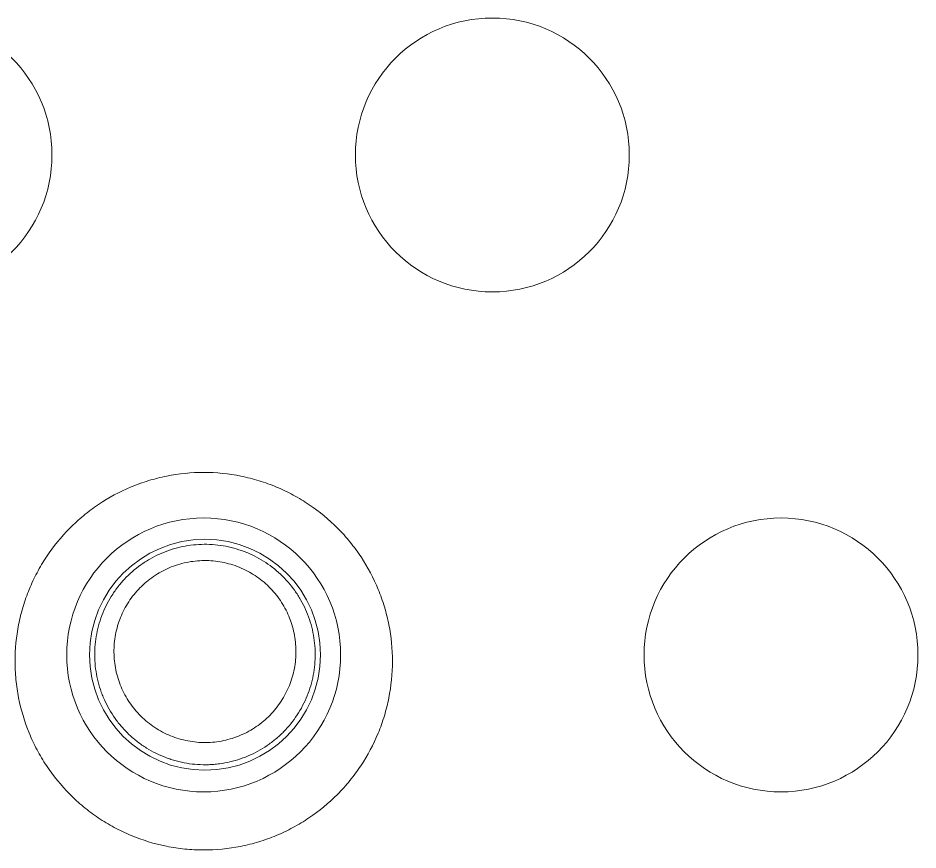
# Model space of a CAD drawing. Header units: inches. Extents: x 3778 to 56227, y -16914 to 35091.
# Drawn here: x 38180.525 to 38185.221, y -10623.735 to -10619.394 of the extents above; entities that cross this region are included whole.
import ezdxf

# ---------------------------------------------------------------- set-up
doc = ezdxf.new("R2010")
doc.units = ezdxf.units.IN
doc.header["$LTSCALE"] = 100
doc.header["$MEASUREMENT"] = 0
doc.layers.add('2-con', color=2, linetype='Continuous')
doc.layers.add('mark-B', color=2, linetype='Continuous', lineweight=20)

# ---------------------------------------------------------------- blocks, each defined once
blk = doc.blocks.new('무풍1way 일반')
at = {"layer": 'mark-B'}
for centre, radius in [((497.044, -435.2882), 0.7146), ((500.0564, -435.2882), 0.7146), ((500.0564, -435.2882), 0.7146), ((500.0564, -435.2882), 0.7146), ((500.0564, -435.2882), 0.7146), ((500.0499, -435.2889), 0.6025), ((498.5502, -437.897), 0.7146), ((501.5626, -437.897), 0.7146)]:
    blk.add_circle(centre, radius, dxfattribs=at)
for points, knots in [([(500.0564, -436.2404), (500.1218, -436.2404), (500.1862, -436.2339), (500.2811, -436.2149), (500.3125, -436.207), (500.3592, -436.1928), (500.3747, -436.1876), (500.4054, -436.1765), (500.4205, -436.1707), (500.4953, -436.1395), (500.5519, -436.1089), (500.6189, -436.0639), (500.6321, -436.0545), (500.6581, -436.0351), (500.671, -436.025), (500.7085, -435.994), (500.7323, -435.9723), (500.8002, -435.9039), (500.8407, -435.8542), (500.8855, -435.7868), (500.8941, -435.7731), (500.9106, -435.7453), (500.9343, -435.7033), (500.9682, -435.6309), (500.9897, -435.5707), (501.0036, -435.5246), (501.0079, -435.5091), (501.0157, -435.4777), (501.0192, -435.4619), (501.0348, -435.3831), (501.0409, -435.3196), (501.041, -435.2238), (501.0394, -435.1917), (501.0347, -435.1435), (501.0328, -435.1275), (501.0281, -435.0957), (501.0254, -435.0799), (501.0099, -435.0014), (500.9915, -434.9403), (500.961, -434.866), (500.9545, -434.8513), (500.9407, -434.822), (500.9335, -434.8075), (500.9108, -434.7648), (500.8944, -434.7373), (500.8414, -434.6573), (500.8009, -434.6075), (500.7437, -434.5498), (500.732, -434.5385), (500.7081, -434.5167), (500.6715, -434.485), (500.6072, -434.4369), (500.552, -434.4036), (500.495, -434.3728), (500.4654, -434.3587), (500.3756, -434.3212), (500.3139, -434.3023), (500.2188, -434.2832), (500.1866, -434.2784), (500.1215, -434.2719), (500.0891, -434.2703), (499.9921, -434.2702), (499.9278, -434.2765), (499.848, -434.2924), (499.832, -434.296), (499.8004, -434.304), (499.7534, -434.3171), (499.6775, -434.3444), (499.6192, -434.3721), (499.5765, -434.395), (499.5624, -434.403), (499.5346, -434.4198), (499.5208, -434.4286), (499.4534, -434.4739), (499.4039, -434.5148), (499.3359, -434.5832), (499.3143, -434.6071), (499.2835, -434.6448), (499.2735, -434.6576), (499.2544, -434.6836), (499.2452, -434.6968), (499.2008, -434.7637), (499.1707, -434.8201), (499.134, -434.9093), (499.123, -434.9399), (499.1045, -435.0015), (499.0968, -435.0325), (499.0782, -435.1264), (499.0718, -435.19), (499.0717, -435.3193), (499.078, -435.3829), (499.0965, -435.4768), (499.1041, -435.5078), (499.1226, -435.5694), (499.1335, -435.6), (499.1701, -435.6893), (499.2001, -435.7457), (499.2532, -435.8259), (499.2722, -435.8519), (499.3132, -435.9023), (499.3348, -435.9263), (499.4027, -435.9948), (499.4522, -436.0358), (499.5327, -436.0901), (499.5607, -436.107), (499.6177, -436.1378), (499.676, -436.1656), (499.7366, -436.1875), (499.7829, -436.2017), (499.7985, -436.2061), (499.8301, -436.2141), (499.846, -436.2177), (499.9261, -436.2339), (499.9909, -436.2404), (500.0564, -436.2404)], [0, 0, 0, 0, 0.03125, 0.03125, 0.046875, 0.046875, 0.054688, 0.054688, 0.0625, 0.0625, 0.09375, 0.09375, 0.101563, 0.101563, 0.109375, 0.109375, 0.125, 0.125, 0.15625, 0.15625, 0.164063, 0.164063, 0.171875, 0.1875, 0.203125, 0.203125, 0.210938, 0.210938, 0.21875, 0.21875, 0.25, 0.25, 0.265625, 0.265625, 0.273438, 0.273438, 0.28125, 0.28125, 0.3125, 0.3125, 0.320313, 0.320313, 0.328125, 0.328125, 0.34375, 0.34375, 0.375, 0.375, 0.382813, 0.382813, 0.390625, 0.40625, 0.421875, 0.421875, 0.4375, 0.4375, 0.46875, 0.46875, 0.484375, 0.484375, 0.5, 0.5, 0.53125, 0.53125, 0.539063, 0.539063, 0.546875, 0.5625, 0.578125, 0.578125, 0.585938, 0.585938, 0.59375, 0.59375, 0.625, 0.625, 0.640625, 0.640625, 0.648438, 0.648438, 0.65625, 0.65625, 0.6875, 0.6875, 0.703125, 0.703125, 0.71875, 0.71875, 0.75, 0.75, 0.78125, 0.78125, 0.796875, 0.796875, 0.8125, 0.8125, 0.84375, 0.84375, 0.859375, 0.859375, 0.875, 0.875, 0.90625, 0.90625, 0.921875, 0.921875, 0.9375, 0.953125, 0.953125, 0.960938, 0.960938, 0.96875, 0.96875, 1, 1, 1, 1]), ([(500.0564, -436.2404), (500.1218, -436.2404), (500.1862, -436.2339), (500.2811, -436.2149), (500.3125, -436.207), (500.3592, -436.1928), (500.3747, -436.1876), (500.4054, -436.1765), (500.4205, -436.1707), (500.4953, -436.1395), (500.5519, -436.1089), (500.6189, -436.0639), (500.6321, -436.0545), (500.6581, -436.0351), (500.671, -436.025), (500.7085, -435.994), (500.7323, -435.9723), (500.8002, -435.9039), (500.8407, -435.8542), (500.8855, -435.7868), (500.8941, -435.7731), (500.9106, -435.7453), (500.9343, -435.7033), (500.9682, -435.6309), (500.9897, -435.5707), (501.0036, -435.5246), (501.0079, -435.5091), (501.0157, -435.4777), (501.0192, -435.4619), (501.0348, -435.3831), (501.0409, -435.3196), (501.041, -435.2238), (501.0394, -435.1917), (501.0347, -435.1435), (501.0328, -435.1275), (501.0281, -435.0957), (501.0254, -435.0799), (501.0099, -435.0014), (500.9915, -434.9403), (500.961, -434.866), (500.9545, -434.8513), (500.9407, -434.822), (500.9335, -434.8075), (500.9108, -434.7648), (500.8944, -434.7373), (500.8414, -434.6573), (500.8009, -434.6075), (500.7437, -434.5498), (500.732, -434.5385), (500.7081, -434.5167), (500.6715, -434.485), (500.6072, -434.4369), (500.552, -434.4036), (500.495, -434.3728), (500.4654, -434.3587), (500.3756, -434.3212), (500.3139, -434.3023), (500.2188, -434.2832), (500.1866, -434.2784), (500.1215, -434.2719), (500.0891, -434.2703), (499.9921, -434.2702), (499.9278, -434.2765), (499.848, -434.2924), (499.832, -434.296), (499.8004, -434.304), (499.7534, -434.3171), (499.6775, -434.3444), (499.6192, -434.3721), (499.5765, -434.395), (499.5624, -434.403), (499.5346, -434.4198), (499.5208, -434.4286), (499.4534, -434.4739), (499.4039, -434.5148), (499.3359, -434.5832), (499.3143, -434.6071), (499.2835, -434.6448), (499.2735, -434.6576), (499.2544, -434.6836), (499.2452, -434.6968), (499.2008, -434.7637), (499.1707, -434.8201), (499.134, -434.9093), (499.123, -434.9399), (499.1045, -435.0015), (499.0968, -435.0325), (499.0782, -435.1264), (499.0718, -435.19), (499.0717, -435.3193), (499.078, -435.3829), (499.0965, -435.4768), (499.1041, -435.5078), (499.1226, -435.5694), (499.1335, -435.6), (499.1701, -435.6893), (499.2001, -435.7457), (499.2532, -435.8259), (499.2722, -435.8519), (499.3132, -435.9023), (499.3348, -435.9263), (499.4027, -435.9948), (499.4522, -436.0358), (499.5327, -436.0901), (499.5607, -436.107), (499.6177, -436.1378), (499.676, -436.1656), (499.7366, -436.1875), (499.7829, -436.2017), (499.7985, -436.2061), (499.8301, -436.2141), (499.846, -436.2177), (499.9261, -436.2339), (499.9909, -436.2404), (500.0564, -436.2404)], [0, 0, 0, 0, 0.03125, 0.03125, 0.046875, 0.046875, 0.054688, 0.054688, 0.0625, 0.0625, 0.09375, 0.09375, 0.101563, 0.101563, 0.109375, 0.109375, 0.125, 0.125, 0.15625, 0.15625, 0.164063, 0.164063, 0.171875, 0.1875, 0.203125, 0.203125, 0.210938, 0.210938, 0.21875, 0.21875, 0.25, 0.25, 0.265625, 0.265625, 0.273438, 0.273438, 0.28125, 0.28125, 0.3125, 0.3125, 0.320313, 0.320313, 0.328125, 0.328125, 0.34375, 0.34375, 0.375, 0.375, 0.382813, 0.382813, 0.390625, 0.40625, 0.421875, 0.421875, 0.4375, 0.4375, 0.46875, 0.46875, 0.484375, 0.484375, 0.5, 0.5, 0.53125, 0.53125, 0.539063, 0.539063, 0.546875, 0.5625, 0.578125, 0.578125, 0.585938, 0.585938, 0.59375, 0.59375, 0.625, 0.625, 0.640625, 0.640625, 0.648438, 0.648438, 0.65625, 0.65625, 0.6875, 0.6875, 0.703125, 0.703125, 0.71875, 0.71875, 0.75, 0.75, 0.78125, 0.78125, 0.796875, 0.796875, 0.8125, 0.8125, 0.84375, 0.84375, 0.859375, 0.859375, 0.875, 0.875, 0.90625, 0.90625, 0.921875, 0.921875, 0.9375, 0.953125, 0.953125, 0.960938, 0.960938, 0.96875, 0.96875, 1, 1, 1, 1]), ([(499.6555, -435.7088), (499.6279, -435.6828), (499.6032, -435.6544), (499.5705, -435.6085), (499.5603, -435.5927), (499.5415, -435.5598), (499.5329, -435.543), (499.5099, -435.4917), (499.498, -435.4563), (499.4853, -435.4014), (499.4819, -435.3827), (499.4771, -435.3454), (499.4756, -435.3268), (499.4739, -435.2709), (499.4763, -435.2335), (499.4886, -435.1589), (499.4984, -435.1227), (499.5181, -435.0703), (499.5255, -435.0531), (499.5421, -435.0194), (499.5514, -435.0027), (499.5812, -434.9547), (499.6039, -434.925), (499.6423, -434.8839), (499.6559, -434.8707), (499.6844, -434.8456), (499.6992, -434.8339), (499.745, -434.801), (499.7775, -434.7822), (499.8292, -434.7587), (499.847, -434.7516), (499.8828, -434.7395), (499.919, -434.7291), (499.9561, -434.7224), (499.9841, -434.7187), (499.9935, -434.7177), (500.0124, -434.7161), (500.022, -434.7156), (500.0695, -434.7141), (500.1071, -434.7166), (500.1629, -434.7259), (500.1813, -434.7299), (500.2088, -434.7373), (500.218, -434.74), (500.2361, -434.7459), (500.245, -434.749), (500.2891, -434.7657), (500.3228, -434.7824), (500.3708, -434.8124), (500.3864, -434.8233), (500.4164, -434.8465), (500.4308, -434.8588), (500.4584, -434.8848), (500.4715, -434.8985), (500.4963, -434.927), (500.508, -434.9418), (500.5405, -434.9876), (500.5591, -435.02), (500.5785, -435.0631), (500.5821, -435.0719), (500.589, -435.0894), (500.5986, -435.1159), (500.6113, -435.1609), (500.6179, -435.1977), (500.6227, -435.2349), (500.6242, -435.2538), (500.626, -435.3102), (500.6234, -435.3474), (500.6143, -435.4028), (500.6103, -435.4211), (500.6005, -435.4576), (500.5947, -435.4756), (500.5749, -435.5281), (500.5584, -435.5617), (500.5286, -435.6096), (500.5178, -435.6253), (500.4948, -435.6552), (500.4826, -435.6695), (500.4443, -435.7105), (500.4161, -435.7353), (500.3697, -435.7686), (500.3538, -435.7788), (500.3212, -435.7977), (500.2878, -435.8148), (500.2528, -435.8287), (500.217, -435.8409), (500.1985, -435.8461), (500.1432, -435.859), (500.1059, -435.8638), (500.0493, -435.8656), (500.0303, -435.8653), (499.9923, -435.8628), (499.9735, -435.8605), (499.9177, -435.8512), (499.8814, -435.8414), (499.837, -435.8246), (499.8282, -435.821), (499.8108, -435.8134), (499.7851, -435.8014), (499.7605, -435.7876), (499.7129, -435.7578), (499.6832, -435.7349), (499.6555, -435.7088)], [0, 0, 0, 0, 0.03125, 0.03125, 0.046875, 0.046875, 0.0625, 0.0625, 0.09375, 0.09375, 0.109375, 0.109375, 0.125, 0.125, 0.15625, 0.15625, 0.1875, 0.1875, 0.203125, 0.203125, 0.21875, 0.21875, 0.25, 0.25, 0.265625, 0.265625, 0.28125, 0.28125, 0.3125, 0.3125, 0.328125, 0.328125, 0.34375, 0.359375, 0.359375, 0.367188, 0.367188, 0.375, 0.375, 0.40625, 0.40625, 0.421875, 0.421875, 0.429688, 0.429688, 0.4375, 0.4375, 0.46875, 0.46875, 0.484375, 0.484375, 0.5, 0.5, 0.515625, 0.515625, 0.53125, 0.53125, 0.5625, 0.5625, 0.570313, 0.570313, 0.578125, 0.59375, 0.609375, 0.609375, 0.625, 0.625, 0.65625, 0.65625, 0.671875, 0.671875, 0.6875, 0.6875, 0.71875, 0.71875, 0.734375, 0.734375, 0.75, 0.75, 0.78125, 0.78125, 0.796875, 0.796875, 0.8125, 0.828125, 0.828125, 0.84375, 0.84375, 0.875, 0.875, 0.890625, 0.890625, 0.90625, 0.90625, 0.9375, 0.9375, 0.945313, 0.945313, 0.953125, 0.96875, 0.96875, 1, 1, 1, 1]), ([(499.7243, -435.6513), (499.7357, -435.662), (499.7476, -435.6722), (499.7723, -435.6912), (499.7977, -435.709), (499.8248, -435.7241), (499.8528, -435.738), (499.8672, -435.7443), (499.9113, -435.761), (499.9413, -435.769), (499.9874, -435.7767), (500.003, -435.7785), (500.0344, -435.7806), (500.0501, -435.7808), (500.0969, -435.7793), (500.1278, -435.7752), (500.1735, -435.7645), (500.1887, -435.7601), (500.2183, -435.75), (500.2472, -435.7385), (500.2748, -435.7242), (500.3017, -435.7086), (500.3148, -435.7001), (500.353, -435.6726), (500.3762, -435.652), (500.4078, -435.6181), (500.4178, -435.6063), (500.4367, -435.5815), (500.4456, -435.5686), (500.4701, -435.529), (500.4836, -435.5013), (500.4999, -435.458), (500.5046, -435.4432), (500.5127, -435.4131), (500.5159, -435.3979), (500.5234, -435.3524), (500.5254, -435.3217), (500.5239, -435.2752), (500.5227, -435.2596), (500.5187, -435.229), (500.5132, -435.1987), (500.5048, -435.169), (500.495, -435.1398), (500.4893, -435.1253), (500.4701, -435.0826), (500.4548, -435.0558), (500.4279, -435.0181), (500.4184, -435.0059), (500.3979, -434.9824), (500.387, -434.971), (500.3643, -434.9496), (500.3524, -434.9395), (500.3276, -434.9203), (500.3147, -434.9113), (500.275, -434.8866), (500.2472, -434.8728), (500.2034, -434.8562), (500.1884, -434.8513), (500.1581, -434.8432), (500.1428, -434.8399), (500.0967, -434.8322), (500.0657, -434.8302), (500.0184, -434.8317), (500.0027, -434.833), (499.9718, -434.8372), (499.9412, -434.8428), (499.9113, -434.8514), (499.8817, -434.8615), (499.867, -434.8673), (499.8243, -434.8868), (499.7975, -434.9024), (499.7597, -434.9296), (499.7475, -434.9394), (499.724, -434.9601), (499.7129, -434.971), (499.6812, -435.005), (499.6625, -435.0296), (499.638, -435.0692), (499.6304, -435.0829), (499.6167, -435.1108), (499.6106, -435.1249), (499.5945, -435.1682), (499.5865, -435.198), (499.5764, -435.2595), (499.5744, -435.2902), (499.5759, -435.3363), (499.5771, -435.3517), (499.5811, -435.3824), (499.5839, -435.3978), (499.5944, -435.443), (499.6042, -435.4722), (499.6232, -435.5145), (499.6302, -435.5283), (499.6458, -435.5554), (499.6541, -435.5685), (499.6811, -435.6064), (499.7014, -435.6298), (499.7243, -435.6513)], [0, 0, 0, 0, 0.015625, 0.015625, 0.03125, 0.046875, 0.046875, 0.0625, 0.0625, 0.09375, 0.09375, 0.109375, 0.109375, 0.125, 0.125, 0.15625, 0.15625, 0.171875, 0.171875, 0.1875, 0.203125, 0.203125, 0.21875, 0.21875, 0.25, 0.25, 0.265625, 0.265625, 0.28125, 0.28125, 0.3125, 0.3125, 0.328125, 0.328125, 0.34375, 0.34375, 0.375, 0.375, 0.390625, 0.390625, 0.40625, 0.421875, 0.421875, 0.4375, 0.4375, 0.46875, 0.46875, 0.484375, 0.484375, 0.5, 0.5, 0.515625, 0.515625, 0.53125, 0.53125, 0.5625, 0.5625, 0.578125, 0.578125, 0.59375, 0.59375, 0.625, 0.625, 0.640625, 0.640625, 0.65625, 0.671875, 0.671875, 0.6875, 0.6875, 0.71875, 0.71875, 0.734375, 0.734375, 0.75, 0.75, 0.78125, 0.78125, 0.796875, 0.796875, 0.8125, 0.8125, 0.84375, 0.84375, 0.875, 0.875, 0.890625, 0.890625, 0.90625, 0.90625, 0.9375, 0.9375, 0.953125, 0.953125, 0.96875, 0.96875, 1, 1, 1, 1])]:
    blk.add_open_spline(points, degree=3, knots=knots, dxfattribs=at)
blk = doc.blocks.new('dpdjzjs')
at = {"layer": 'mark-B', "rotation": 180}
blk.add_blockref('무풍1way 일반', (174652.4147, 90772.4371), dxfattribs=at)

msp = doc.modelspace()

# ---------------------------------------------------------------- block references
at = {"layer": '2-con'}
msp.add_blockref('dpdjzjs', (-135970.8648, -101830.4424), dxfattribs=at)

doc.saveas('drawing.dxf')
